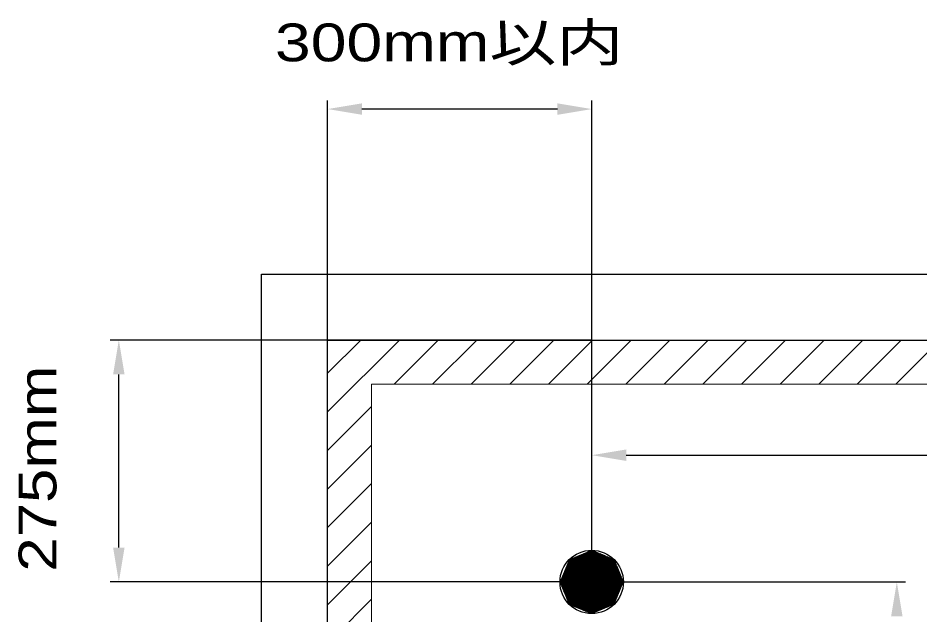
# Model space of a CAD drawing. Units: millimetres, scale not verified. Extents: x -122 to 111, y -112 to 112.
# Drawn here: x -121.6 to -69.1, y 77.3 to 112 of the extents above; entities that cross this region are included whole.
import ezdxf
from ezdxf.enums import TextEntityAlignment as Align

# ---------------------------------------------------------------- set-up
doc = ezdxf.new("R2010")
doc.units = ezdxf.units.MM
doc.header["$LTSCALE"] = 0.1
doc.layers.add('0-0_寸法線', color=6, linetype='Continuous')
doc.layers.add('0-1_Z_O-文字', color=134, linetype='Continuous')
doc.layers.add('0-2_ハッチング', color=30, linetype='Continuous', lineweight=18)
doc.styles.add('ＭＳ Ｐゴシック', font='')
doc.styles.get('ＭＳ Ｐゴシック').set_extended_font_data('MS PGothic')

msp = doc.modelspace()

# ---------------------------------------------------------------- linework, layer by layer
at = {"layer": '0-0_寸法線'}
for p, q in [((-86.6163, 78.579), (-88.8156, 80.7783)), ((-86.6122, 78.589), (-88.8056, 80.7824)), ((-86.608, 78.599), (-88.7956, 80.7866)), ((-86.6039, 78.609), (-88.7856, 80.7907)), ((-86.5997, 78.619), (-88.7756, 80.7948)), ((-86.5956, 78.629), (-88.7656, 80.799)), ((-86.5915, 78.639), (-88.7556, 80.8031)), ((-86.5873, 78.649), (-88.7456, 80.8073)), ((-86.5832, 78.659), (-88.7356, 80.8114)), ((-86.579, 78.669), (-88.7256, 80.8156)), ((-86.5749, 78.679), (-88.7156, 80.8197)), ((-86.5708, 78.689), (-88.7056, 80.8238)), ((-86.5666, 78.699), (-88.6956, 80.828)), ((-86.5625, 78.709), (-88.6856, 80.8321)), ((-86.5583, 78.719), (-88.6756, 80.8363)), ((-86.5542, 78.729), (-88.6656, 80.8404)), ((-86.55, 78.739), (-88.6556, 80.8446)), ((-86.5459, 78.749), (-88.6456, 80.8487)), ((-86.5418, 78.759), (-88.6356, 80.8528)), ((-86.5376, 78.769), (-88.6256, 80.857)), ((-86.5335, 78.779), (-88.6156, 80.8611)), ((-86.5293, 78.789), (-88.6056, 80.8653)), ((-86.5252, 78.799), (-88.5956, 80.8694)), ((-86.521, 78.809), (-88.5856, 80.8735)), ((-86.5169, 78.819), (-88.5756, 80.8777)), ((-86.5128, 78.829), (-88.5656, 80.8818)), ((-86.5086, 78.839), (-88.5556, 80.886)), ((-86.5045, 78.849), (-88.5456, 80.8901)), ((-86.5003, 78.859), (-88.5356, 80.8943)), ((-86.4962, 78.869), (-88.5256, 80.8984)), ((-86.492, 78.879), (-88.5156, 80.9025)), ((-86.4879, 78.889), (-88.5056, 80.9067)), ((-86.4838, 78.899), (-88.4956, 80.9108)), ((-86.4796, 78.909), (-88.4856, 80.915)), ((-86.4755, 78.919), (-88.4756, 80.9191)), ((-86.4713, 78.929), (-88.4656, 80.9233)), ((-86.4672, 78.939), (-88.4556, 80.9274)), ((-86.4631, 78.949), (-88.4456, 80.9315)), ((-86.4589, 78.959), (-88.4356, 80.9357)), ((-86.4548, 78.969), (-88.4256, 80.9398)), ((-86.4506, 78.979), (-88.4156, 80.944)), ((-86.4465, 78.989), (-88.4056, 80.9481)), ((-86.4423, 78.999), (-88.3956, 80.9522)), ((-86.4382, 79.009), (-88.3856, 80.9564)), ((-86.4341, 79.019), (-88.3756, 80.9605)), ((-86.4299, 79.029), (-88.3656, 80.9647)), ((-86.4258, 79.039), (-88.3556, 80.9688)), ((-86.4216, 79.049), (-88.3456, 80.973)), ((-86.4175, 79.059), (-88.3356, 80.9771)), ((-86.4133, 79.069), (-88.3256, 80.9812)), ((-86.4092, 79.079), (-88.3156, 80.9854)), ((-86.4051, 79.089), (-88.3056, 80.9895)), ((-86.4009, 79.099), (-88.2956, 80.9937)), ((-86.3968, 79.109), (-88.2856, 80.9978)), ((-86.3926, 79.119), (-88.2756, 81.002)), ((-86.3885, 79.129), (-88.2656, 81.0061)), ((-86.3844, 79.139), (-88.2556, 81.0102)), ((-86.3802, 79.149), (-88.2456, 81.0144)), ((-86.3761, 79.159), (-88.2356, 81.0185)), ((-86.3719, 79.169), (-88.2256, 81.0227)), ((-86.3678, 79.179), (-88.2156, 81.0268)), ((-86.3667, 79.192), (-88.2026, 81.0279)), ((-86.3767, 79.2162), (-88.1784, 81.0179)), ((-86.3867, 79.2403), (-88.1543, 81.0079)), ((-86.3967, 79.2644), (-88.1302, 80.9979)), ((-86.4067, 79.2886), (-88.106, 80.9879)), ((-86.4167, 79.3127), (-88.0819, 80.9779)), ((-86.4267, 79.3369), (-88.0577, 80.9679)), ((-86.4367, 79.361), (-88.0336, 80.9579)), ((-86.4467, 79.3851), (-88.0094, 80.9479)), ((-86.4567, 79.4093), (-87.9853, 80.9379)), ((-86.4667, 79.4334), (-87.9612, 80.9279)), ((-86.4767, 79.4576), (-87.937, 80.9179)), ((-86.4867, 79.4817), (-87.9129, 80.9079)), ((-86.4967, 79.5059), (-87.8887, 80.8979)), ((-86.5067, 79.53), (-87.8646, 80.8879)), ((-86.5167, 79.5541), (-87.8404, 80.8779)), ((-86.5267, 79.5783), (-87.8163, 80.8679)), ((-86.5367, 79.6024), (-87.7922, 80.8579)), ((-86.5467, 79.6266), (-87.768, 80.8479)), ((-86.5567, 79.6507), (-87.7439, 80.8379)), ((-86.5667, 79.6749), (-87.7197, 80.8279)), ((-86.5767, 79.699), (-87.6956, 80.8179)), ((-86.5867, 79.7231), (-87.6715, 80.8079)), ((-86.5967, 79.7473), (-87.6473, 80.7979)), ((-86.6067, 79.7714), (-87.6232, 80.7879)), ((-86.6167, 79.7956), (-87.599, 80.7779)), ((-87.1389, 77.7864), (-89.6082, 80.2557)), ((-87.1289, 77.7905), (-89.6041, 80.2657)), ((-87.1189, 77.7947), (-89.5999, 80.2757)), ((-87.1089, 77.7988), (-89.5958, 80.2857)), ((-87.0989, 77.803), (-89.5916, 80.2957)), ((-87.0889, 77.8071), (-89.5875, 80.3057)), ((-87.0789, 77.8112), (-89.5834, 80.3157)), ((-87.0689, 77.8154), (-89.5792, 80.3257)), ((-87.0589, 77.8195), (-89.5751, 80.3357)), ((-87.0489, 77.8237), (-89.5709, 80.3457)), ((-87.0389, 77.8278), (-89.5668, 80.3557)), ((-87.0289, 77.8319), (-89.5626, 80.3657)), ((-87.0189, 77.8361), (-89.5585, 80.3757)), ((-87.0089, 77.8402), (-89.5544, 80.3857)), ((-86.9989, 77.8444), (-89.5502, 80.3957)), ((-86.9889, 77.8485), (-89.5461, 80.4057)), ((-86.9789, 77.8527), (-89.5419, 80.4157)), ((-86.9689, 77.8568), (-89.5378, 80.4257)), ((-86.9589, 77.8609), (-89.5337, 80.4357)), ((-86.9489, 77.8651), (-89.5295, 80.4457)), ((-86.9389, 77.8692), (-89.5254, 80.4557)), ((-86.9289, 77.8734), (-89.5212, 80.4657)), ((-86.9189, 77.8775), (-89.5171, 80.4757)), ((-86.9089, 77.8817), (-89.5129, 80.4857)), ((-86.9021, 77.889), (-89.5056, 80.4925)), ((-86.898, 77.899), (-89.4956, 80.4966)), ((-86.8938, 77.909), (-89.4856, 80.5008)), ((-86.8897, 77.919), (-89.4756, 80.5049)), ((-86.8856, 77.929), (-89.4656, 80.509)), ((-86.8814, 77.939), (-89.4556, 80.5132)), ((-86.8773, 77.949), (-89.4456, 80.5173)), ((-86.8731, 77.959), (-89.4356, 80.5215)), ((-86.869, 77.969), (-89.4256, 80.5256)), ((-86.8648, 77.979), (-89.4156, 80.5298)), ((-86.8607, 77.989), (-89.4056, 80.5339)), ((-86.8566, 77.999), (-89.3956, 80.538)), ((-86.8524, 78.009), (-89.3856, 80.5422)), ((-86.8483, 78.019), (-89.3756, 80.5463)), ((-86.8441, 78.029), (-89.3656, 80.5505)), ((-86.84, 78.039), (-89.3556, 80.5546)), ((-86.8358, 78.049), (-89.3456, 80.5587)), ((-86.8317, 78.059), (-89.3356, 80.5629)), ((-86.8276, 78.069), (-89.3256, 80.567)), ((-86.8234, 78.079), (-89.3156, 80.5712)), ((-86.8193, 78.089), (-89.3056, 80.5753)), ((-86.8151, 78.099), (-89.2956, 80.5795)), ((-86.811, 78.109), (-89.2856, 80.5836)), ((-86.8069, 78.119), (-89.2756, 80.5877)), ((-86.8027, 78.129), (-89.2656, 80.5919)), ((-86.7986, 78.139), (-89.2556, 80.596)), ((-86.7944, 78.149), (-89.2456, 80.6002)), ((-86.7903, 78.159), (-89.2356, 80.6043)), ((-86.7861, 78.169), (-89.2256, 80.6085)), ((-86.782, 78.179), (-89.2156, 80.6126)), ((-86.7779, 78.189), (-89.2056, 80.6167)), ((-86.7737, 78.199), (-89.1956, 80.6209)), ((-86.7696, 78.209), (-89.1856, 80.625)), ((-86.7654, 78.219), (-89.1756, 80.6292)), ((-86.7613, 78.229), (-89.1656, 80.6333)), ((-86.7571, 78.239), (-89.1556, 80.6374)), ((-86.753, 78.249), (-89.1456, 80.6416)), ((-86.7489, 78.259), (-89.1356, 80.6457)), ((-86.7447, 78.269), (-89.1256, 80.6499)), ((-86.7406, 78.279), (-89.1156, 80.654)), ((-86.7364, 78.289), (-89.1056, 80.6582)), ((-86.7323, 78.299), (-89.0956, 80.6623)), ((-86.7282, 78.309), (-89.0856, 80.6664)), ((-86.724, 78.319), (-89.0756, 80.6706)), ((-86.7199, 78.329), (-89.0656, 80.6747)), ((-86.7157, 78.339), (-89.0556, 80.6789)), ((-86.7116, 78.349), (-89.0456, 80.683)), ((-86.7074, 78.359), (-89.0356, 80.6872)), ((-86.7033, 78.369), (-89.0256, 80.6913)), ((-86.6992, 78.379), (-89.0156, 80.6954)), ((-86.695, 78.389), (-89.0056, 80.6996)), ((-86.6909, 78.399), (-88.9956, 80.7037)), ((-86.6867, 78.409), (-88.9856, 80.7079)), ((-86.6826, 78.419), (-88.9756, 80.712)), ((-86.6784, 78.429), (-88.9656, 80.7161)), ((-86.6743, 78.439), (-88.9556, 80.7203)), ((-86.6702, 78.449), (-88.9456, 80.7244)), ((-86.666, 78.459), (-88.9356, 80.7286)), ((-86.6619, 78.469), (-88.9256, 80.7327)), ((-86.6577, 78.479), (-88.9156, 80.7369)), ((-86.6536, 78.489), (-88.9056, 80.741)), ((-86.6495, 78.499), (-88.8956, 80.7451)), ((-86.6453, 78.509), (-88.8856, 80.7493)), ((-86.6412, 78.519), (-88.8756, 80.7534)), ((-86.637, 78.529), (-88.8656, 80.7576)), ((-86.6329, 78.539), (-88.8556, 80.7617)), ((-86.6287, 78.549), (-88.8456, 80.7659)), ((-86.6246, 78.559), (-88.8356, 80.77)), ((-86.6205, 78.569), (-88.8256, 80.7741)), ((-86.6267, 79.8197), (-87.5749, 80.7679)), ((-86.6367, 79.8438), (-87.5507, 80.7579)), ((-86.6467, 79.868), (-87.5266, 80.7479)), ((-86.6567, 79.8921), (-87.5025, 80.7379)), ((-86.6667, 79.9163), (-87.4783, 80.7279)), ((-86.6767, 79.9404), (-87.4542, 80.7179)), ((-86.6867, 79.9646), (-87.43, 80.7079)), ((-86.6967, 79.9887), (-87.4059, 80.6979)), ((-86.7067, 80.0128), (-87.3817, 80.6879)), ((-86.7167, 80.037), (-87.3576, 80.6779)), ((-86.7267, 80.0611), (-87.3335, 80.6679)), ((-86.7367, 80.0853), (-87.3093, 80.6579)), ((-86.7467, 80.1094), (-87.2852, 80.6479)), ((-86.7567, 80.1336), (-87.261, 80.6379)), ((-86.7667, 80.1577), (-87.2369, 80.6279)), ((-86.7767, 80.1818), (-87.2128, 80.6179)), ((-86.7867, 80.206), (-87.1886, 80.6079)), ((-86.7967, 80.2301), (-87.1645, 80.5979)), ((-86.8067, 80.2543), (-87.1403, 80.5879)), ((-86.8167, 80.2784), (-87.1162, 80.5779)), ((-86.8267, 80.3025), (-87.092, 80.5679)), ((-86.8367, 80.3267), (-87.0679, 80.5579)), ((-86.8467, 80.3508), (-87.0438, 80.5479)), ((-86.8567, 80.375), (-87.0196, 80.5379)), ((-86.8667, 80.3991), (-86.9955, 80.5279)), ((-86.8767, 80.4233), (-86.9713, 80.5179)), ((-86.8867, 80.4474), (-86.9472, 80.5079)), ((-86.8967, 80.4715), (-86.923, 80.4979)), ((-87.6589, 77.571), (-89.8236, 79.7357)), ((-87.6489, 77.5751), (-89.8195, 79.7457)), ((-87.6389, 77.5793), (-89.8153, 79.7557)), ((-87.6289, 77.5834), (-89.8112, 79.7657)), ((-87.6189, 77.5876), (-89.807, 79.7757)), ((-87.6089, 77.5917), (-89.8029, 79.7857)), ((-87.5989, 77.5958), (-89.7987, 79.7957)), ((-87.5889, 77.6), (-89.7946, 79.8057)), ((-87.5789, 77.6041), (-89.7905, 79.8157)), ((-87.5689, 77.6083), (-89.7863, 79.8257)), ((-87.5589, 77.6124), (-89.7822, 79.8357)), ((-87.5489, 77.6166), (-89.778, 79.8457)), ((-87.5389, 77.6207), (-89.7739, 79.8557)), ((-87.5289, 77.6248), (-89.7698, 79.8657)), ((-87.5189, 77.629), (-89.7656, 79.8757)), ((-87.5089, 77.6331), (-89.7615, 79.8857)), ((-87.4989, 77.6373), (-89.7573, 79.8957)), ((-87.4889, 77.6414), (-89.7532, 79.9057)), ((-87.4789, 77.6455), (-89.749, 79.9157)), ((-87.4689, 77.6497), (-89.7449, 79.9257)), ((-87.4589, 77.6538), (-89.7408, 79.9357)), ((-87.4489, 77.658), (-89.7366, 79.9457)), ((-87.4389, 77.6621), (-89.7325, 79.9557)), ((-87.4289, 77.6663), (-89.7283, 79.9657)), ((-87.4189, 77.6704), (-89.7242, 79.9757)), ((-87.4089, 77.6745), (-89.72, 79.9857)), ((-87.3989, 77.6787), (-89.7159, 79.9957)), ((-87.3889, 77.6828), (-89.7118, 80.0057)), ((-87.3789, 77.687), (-89.7076, 80.0157)), ((-87.3689, 77.6911), (-89.7035, 80.0257)), ((-87.3589, 77.6953), (-89.6993, 80.0357)), ((-87.3489, 77.6994), (-89.6952, 80.0457)), ((-87.3389, 77.7035), (-89.6911, 80.0557)), ((-87.3289, 77.7077), (-89.6869, 80.0657)), ((-87.3189, 77.7118), (-89.6828, 80.0757)), ((-87.3089, 77.716), (-89.6786, 80.0857)), ((-87.2989, 77.7201), (-89.6745, 80.0957)), ((-87.2889, 77.7242), (-89.6703, 80.1057)), ((-87.2789, 77.7284), (-89.6662, 80.1157)), ((-87.2689, 77.7325), (-89.6621, 80.1257)), ((-87.2589, 77.7367), (-89.6579, 80.1357)), ((-87.2489, 77.7408), (-89.6538, 80.1457)), ((-87.2389, 77.745), (-89.6496, 80.1557)), ((-87.2289, 77.7491), (-89.6455, 80.1657)), ((-87.2189, 77.7532), (-89.6413, 80.1757)), ((-87.2089, 77.7574), (-89.6372, 80.1857)), ((-87.1989, 77.7615), (-89.6331, 80.1957)), ((-87.1889, 77.7657), (-89.6289, 80.2057)), ((-87.1789, 77.7698), (-89.6248, 80.2157)), ((-87.1689, 77.774), (-89.6206, 80.2257)), ((-87.1589, 77.7781), (-89.6165, 80.2357)), ((-87.1489, 77.7822), (-89.6124, 80.2457)), ((-88.1889, 77.3515), (-90.0431, 79.2057)), ((-88.1789, 77.3556), (-90.039, 79.2157)), ((-88.1689, 77.3597), (-90.0349, 79.2257)), ((-88.1589, 77.3639), (-90.0307, 79.2357)), ((-88.1489, 77.368), (-90.0266, 79.2457)), ((-88.1389, 77.3722), (-90.0224, 79.2557)), ((-88.1289, 77.3763), (-90.0183, 79.2657)), ((-88.1189, 77.3805), (-90.0141, 79.2757)), ((-88.1089, 77.3846), (-90.01, 79.2857)), ((-88.0989, 77.3887), (-90.0059, 79.2957)), ((-88.0889, 77.3929), (-90.0017, 79.3057)), ((-88.0789, 77.397), (-89.9976, 79.3157)), ((-88.0689, 77.4012), (-89.9934, 79.3257)), ((-88.0589, 77.4053), (-89.9893, 79.3357)), ((-88.0489, 77.4094), (-89.9851, 79.3457)), ((-88.0389, 77.4136), (-89.981, 79.3557)), ((-88.0289, 77.4177), (-89.9769, 79.3657)), ((-88.0189, 77.4219), (-89.9727, 79.3757)), ((-88.0089, 77.426), (-89.9686, 79.3857)), ((-87.9989, 77.4302), (-89.9644, 79.3957)), ((-87.9889, 77.4343), (-89.9603, 79.4057)), ((-87.9789, 77.4384), (-89.9562, 79.4157)), ((-87.9689, 77.4426), (-89.952, 79.4257)), ((-87.9589, 77.4467), (-89.9479, 79.4357)), ((-87.9489, 77.4509), (-89.9437, 79.4457)), ((-87.9389, 77.455), (-89.9396, 79.4557)), ((-87.9289, 77.4592), (-89.9354, 79.4657)), ((-87.9189, 77.4633), (-89.9313, 79.4757)), ((-87.9089, 77.4674), (-89.9272, 79.4857)), ((-87.8989, 77.4716), (-89.923, 79.4957)), ((-87.8889, 77.4757), (-89.9189, 79.5057)), ((-87.8789, 77.4799), (-89.9147, 79.5157)), ((-87.8689, 77.484), (-89.9106, 79.5257)), ((-87.8589, 77.4881), (-89.9064, 79.5357)), ((-87.8489, 77.4923), (-89.9023, 79.5457)), ((-87.8389, 77.4964), (-89.8982, 79.5557)), ((-87.8289, 77.5006), (-89.894, 79.5657)), ((-87.8189, 77.5047), (-89.8899, 79.5757)), ((-87.8089, 77.5089), (-89.8857, 79.5857)), ((-87.7989, 77.513), (-89.8816, 79.5957)), ((-87.7889, 77.5171), (-89.8774, 79.6057)), ((-87.7789, 77.5213), (-89.8733, 79.6157)), ((-87.7689, 77.5254), (-89.8692, 79.6257)), ((-87.7589, 77.5296), (-89.865, 79.6357)), ((-87.7489, 77.5337), (-89.8609, 79.6457)), ((-87.7389, 77.5379), (-89.8567, 79.6557)), ((-87.7289, 77.542), (-89.8526, 79.6657)), ((-87.7189, 77.5461), (-89.8485, 79.6757)), ((-87.7089, 77.5503), (-89.8443, 79.6857)), ((-87.6989, 77.5544), (-89.8402, 79.6957)), ((-87.6889, 77.5586), (-89.836, 79.7057)), ((-87.6789, 77.5627), (-89.8319, 79.7157)), ((-87.6689, 77.5668), (-89.8277, 79.7257)), ((-88.2106, 77.3449), (-90.0497, 79.184)), ((-88.1989, 77.3473), (-90.0473, 79.1957)), ((-88.2347, 77.3549), (-90.0397, 79.1599)), ((-88.2589, 77.3649), (-90.0297, 79.1357)), ((-88.283, 77.3749), (-90.0197, 79.1116)), ((-88.3072, 77.3849), (-90.0097, 79.0874)), ((-88.3313, 77.3949), (-89.9997, 79.0633)), ((-88.3555, 77.4049), (-89.9897, 79.0391)), ((-88.3796, 77.4149), (-89.9797, 79.015)), ((-88.4037, 77.4249), (-89.9697, 78.9909)), ((-88.4279, 77.4349), (-89.9597, 78.9667)), ((-88.452, 77.4449), (-89.9497, 78.9426)), ((-88.4762, 77.4549), (-89.9397, 78.9184)), ((-88.5003, 77.4649), (-89.9297, 78.8943)), ((-88.5244, 77.4749), (-89.9197, 78.8701)), ((-88.5486, 77.4849), (-89.9097, 78.846)), ((-88.5727, 77.4949), (-89.8997, 78.8219)), ((-88.5969, 77.5049), (-89.8897, 78.7977)), ((-88.621, 77.5149), (-89.8797, 78.7736)), ((-88.6452, 77.5249), (-89.8697, 78.7494)), ((-88.6693, 77.5349), (-89.8597, 78.7253)), ((-88.6934, 77.5449), (-89.8497, 78.7011)), ((-88.7176, 77.5549), (-89.8397, 78.677)), ((-88.7417, 77.5649), (-89.8297, 78.6529)), ((-88.7659, 77.5749), (-89.8197, 78.6287)), ((-88.79, 77.5849), (-89.8097, 78.6046)), ((-88.8142, 77.5949), (-89.7997, 78.5804)), ((-88.8383, 77.6049), (-89.7897, 78.5563)), ((-88.8624, 77.6149), (-89.7797, 78.5322)), ((-88.8866, 77.6249), (-89.7697, 78.508)), ((-88.9107, 77.6349), (-89.7597, 78.4839)), ((-88.9349, 77.6449), (-89.7497, 78.4597)), ((-88.959, 77.6549), (-89.7397, 78.4356)), ((-88.9831, 77.6649), (-89.7297, 78.4114)), ((-89.0073, 77.6749), (-89.7197, 78.3873)), ((-89.0314, 77.6849), (-89.7097, 78.3632)), ((-89.0556, 77.6949), (-89.6997, 78.339)), ((-89.0797, 77.7049), (-89.6897, 78.3149)), ((-89.1039, 77.7149), (-89.6797, 78.2907)), ((-89.128, 77.7249), (-89.6697, 78.2666)), ((-89.1521, 77.7349), (-89.6597, 78.2424)), ((-89.1763, 77.7449), (-89.6497, 78.2183)), ((-89.2004, 77.7549), (-89.6397, 78.1942)), ((-89.2246, 77.7649), (-89.6297, 78.17)), ((-89.2487, 77.7749), (-89.6197, 78.1459)), ((-89.2729, 77.7849), (-89.6097, 78.1217)), ((-89.297, 77.7949), (-89.5997, 78.0976)), ((-89.3211, 77.8049), (-89.5897, 78.0735)), ((-89.3453, 77.8149), (-89.5797, 78.0493)), ((-89.3694, 77.8249), (-89.5697, 78.0252)), ((-89.3936, 77.8349), (-89.5597, 78.001)), ((-89.4177, 77.8449), (-89.5497, 77.9769)), ((-89.4418, 77.8549), (-89.5397, 77.9527)), ((-89.466, 77.8649), (-89.5297, 77.9286)), ((-89.4901, 77.8749), (-89.5197, 77.9045))]:
    msp.add_line(p, q, dxfattribs=at)
at = {"layer": '0-0_寸法線', "color": 134}
for points in [[(-107.4077, -103.8531), (-107.4077, 97.1069), (111.4723, 97.1069)], [(-103.5677, -103.8531), (-103.5677, 93.2669), (111.4723, 93.2669)]]:
    msp.add_lwpolyline(points, dxfattribs=at)
at = {"layer": '0-0_寸法線'}
msp.add_circle((-88.2077, 79.1869), 1.8432, dxfattribs=at)
at = {"layer": '0-1_Z_O-文字'}
for p, q in [((-103.5677, 79.1931), (-103.5677, 107.2114)), ((-88.2015, 79.1931), (-88.2015, 107.2114)), ((-90.2015, 106.7114), (-101.5677, 106.7114)), ((-88.2077, 93.2669), (-116.2083, 93.2669)), ((-115.7083, 81.1869), (-115.7083, 91.2669)), ((-88.2015, 79.1869), (-88.2015, 87.0652)), ((-86.2015, 86.5652), (109.4723, 86.5652)), ((-88.2077, 79.1869), (-116.2083, 79.1869)), ((-88.2077, 79.1869), (-69.9635, 79.1869))]:
    msp.add_line(p, q, dxfattribs=at)
for points in [[(-103.5677, 106.7114), (-101.5677, 107.0448), (-101.5677, 106.3781)], [(-88.2015, 106.7114), (-90.2015, 106.3781), (-90.2015, 107.0448)], [(-115.7083, 93.2669), (-115.375, 91.2669), (-116.0417, 91.2669)], [(-88.2015, 86.5652), (-86.2015, 86.8985), (-86.2015, 86.2318)], [(-115.7083, 79.1869), (-116.0417, 81.1869), (-115.375, 81.1869)], [(-70.4635, 79.1869), (-70.1302, 77.1869), (-70.7968, 77.1869)]]:
    msp.add_solid(points, dxfattribs=at)
at = {"layer": '0-2_ハッチング'}
for p, q in [((-103.5677, 91.332), (-101.6329, 93.2669)), ((-103.5677, 89.0869), (-99.3878, 93.2669)), ((-99.7027, 90.7069), (-97.1427, 93.2669)), ((-97.4577, 90.7069), (-94.8977, 93.2669)), ((-95.2126, 90.7069), (-92.6526, 93.2669)), ((-92.9675, 90.7069), (-90.4075, 93.2669)), ((-90.7225, 90.7069), (-88.1625, 93.2669)), ((-88.4774, 90.7069), (-85.9174, 93.2669)), ((-86.2323, 90.7069), (-83.6723, 93.2669)), ((-83.9873, 90.7069), (-81.4273, 93.2669)), ((-81.7422, 90.7069), (-79.1822, 93.2669)), ((-79.4972, 90.7069), (-76.9372, 93.2669)), ((-77.2521, 90.7069), (-74.6921, 93.2669)), ((-75.007, 90.7069), (-72.447, 93.2669)), ((-72.762, 90.7069), (-70.202, 93.2669)), ((-70.5169, 90.7069), (-67.9569, 93.2669)), ((-103.5677, 86.8419), (-101.0077, 89.4019)), ((-103.5677, 84.5968), (-101.0077, 87.1568)), ((-103.5677, 82.3517), (-101.0077, 84.9117)), ((-103.5677, 80.1067), (-101.0077, 82.6667)), ((-103.5677, 77.8616), (-101.0077, 80.4216)), ((-103.5677, 75.6165), (-101.0077, 78.1765))]:
    msp.add_line(p, q, dxfattribs=at)
msp.add_lwpolyline([(-101.0077, -103.8531), (-101.0077, 90.7069), (111.4723, 90.7069)], dxfattribs=at)

# ---------------------------------------------------------------- texts
at = {"layer": '0-1_Z_O-文字', "style": 'ＭＳ Ｐゴシック', "width": 1.3}
msp.add_text('300mm以内', height=2.199, dxfattribs=at).set_placement((-106.6292, 108.8312), align=Align.BOTTOM_LEFT)
at = {"layer": '0-1_Z_O-文字', "style": 'ＭＳ Ｐゴシック', "width": 1.25}
msp.add_text('275mm', height=2.199, rotation=90, dxfattribs=at).set_placement((-118.6785, 79.7857), align=Align.BOTTOM_LEFT)

doc.saveas('drawing.dxf')
